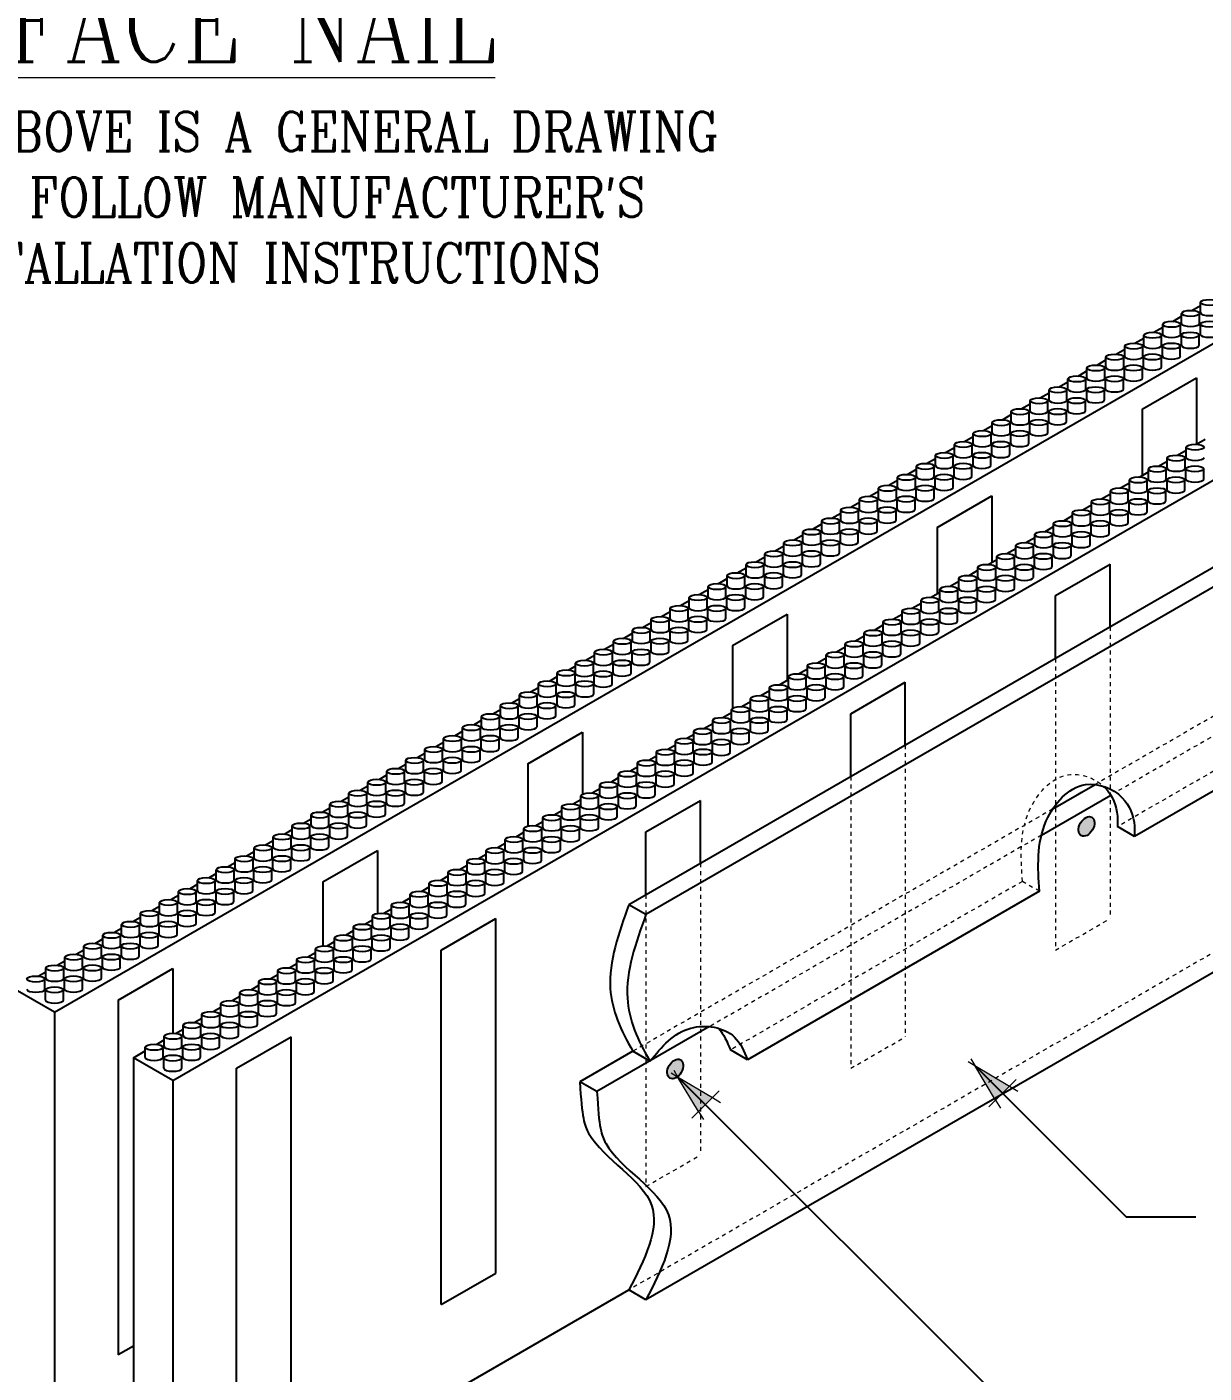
# Model space of a CAD drawing. Header units: inches. Extents: x 11.2 to 80.1, y 7.4 to 95.1.
# Drawn here: x 34.36 to 64.23, y 25.73 to 59.91 of the extents above; entities that cross this region are included whole.
import ezdxf

# ---------------------------------------------------------------- set-up
doc = ezdxf.new("R2010")
doc.units = ezdxf.units.IN
doc.header["$MEASUREMENT"] = 0
doc.linetypes.add('HIDDEN', pattern=[0.375, 0.25, -0.125])
doc.layers.add('A1 fine', color=251, linetype='Continuous', lineweight=5)
doc.layers.add('DIM', color=3, linetype='Continuous', lineweight=13)
doc.layers.add('WALL HATCH', color=253, linetype='Continuous')
doc.styles.add('ARCTEXT', font='arctext.shx', dxfattribs={"width": 0.85})
doc.styles.add('RomanC', font='romanc.shx', dxfattribs={"width": 0.85, "height": 5})
doc.dimstyles.new('ARCTEXT1-4', dxfattribs={"dimtxt": 4, "dimasz": 2, "dimexe": 2, "dimexo": 2, "dimgap": 2, "dimtad": 1, "dimdec": 4, "dimzin": 3, "dimdsep": 46, "dimlunit": 4, "dimtxsty": 'ARCTEXT', "dimblk": 'ARCHTICK', "dimcen": 2, "dimaunit": 1, "dimadec": 0, "dimazin": 0, "dimtfac": 1, "dimtdec": 4, "dimtmove": 2, "dimatfit": 3, "dimldrblk": 'arrow', "dimfxl": 1, "dimtolj": 1, "dimtzin": 0, "dimarcsym": 0})

# ---------------------------------------------------------------- blocks, each defined once
blk = doc.blocks.new('_ArchTick')
at = {"color": 0, "linetype": 'ByBlock', "const_width": 0.15}
blk.add_lwpolyline([(-0.5, -0.5), (0.5, 0.5)], dxfattribs=at)
blk = doc.blocks.new('arrow')
at = {"layer": 'DIM'}
blk.add_hatch(color=253, dxfattribs=at).paths.add_polyline_path([(-2, 0.5), (-2, -0.5), (0, 0)])
at = {"layer": 'DIM', "lineweight": 9}
for points in [[(-2, 0.983), (-2, 0.5), (-2.469, 0.617)], [(0.374, 0.094), (0, 0)], [(0.374, -0.094), (0, 0)], [(-2, -0.983), (-2, -0.5), (-2.469, -0.617)]]:
    blk.add_lwpolyline(points, dxfattribs=at)
at = {"layer": 'DIM', "lineweight": 15}
blk.add_lwpolyline([(0, 0), (-2, -0.5), (-2, 0.5), (0, 0)], dxfattribs=at)

msp = doc.modelspace()

# ---------------------------------------------------------------- hatches: boundary and pattern name
at = {"layer": 'WALL HATCH', "ltscale": 0.15}
h = msp.add_hatch(color=256, dxfattribs=at)
edge = h.paths.add_edge_path()
edge.add_ellipse((61.251, 39.608), major_axis=(0.134, 0.233), ratio=0.652763, start_angle=0, end_angle=360)
h = msp.add_hatch(color=256, dxfattribs=at)
edge = h.paths.add_edge_path()
edge.add_ellipse((50.814, 33.452), major_axis=(0.134, 0.233), ratio=0.652763, start_angle=0, end_angle=360)

# ---------------------------------------------------------------- linework, layer by layer
at = {"ltscale": 0.15}
for p, q in [((35.062, 34.891), (76.632, 58.891)), ((38.062, 33.159), (79.632, 57.159)), ((79.632, 54.938), (49.638, 37.621)), ((80.065, 54.688), (50.071, 37.371)), ((63.665, 52.375), (63.665, 52.633)), ((63.922, 52.708), (64.146, 52.837)), ((64.118, 52.375), (64.118, 52.633)), ((64.146, 52.652), (64.146, 52.911)), ((63.184, 52.097), (63.184, 52.356)), ((63.442, 52.431), (63.665, 52.56)), ((63.637, 52.097), (63.637, 52.356)), ((64.14, 52.101), (64.14, 52.36)), ((62.48, 51.876), (62.704, 52.005)), ((62.704, 51.82), (62.704, 52.078)), ((62.961, 52.153), (63.184, 52.282)), ((63.157, 51.82), (63.157, 52.078)), ((63.659, 51.823), (63.659, 52.082)), ((64.112, 51.823), (64.112, 52.082)), ((62, 51.598), (62.223, 51.727)), ((62.223, 51.542), (62.223, 51.801)), ((62.676, 51.542), (62.676, 51.801)), ((63.178, 51.546), (63.178, 51.805)), ((63.631, 51.546), (63.631, 51.805)), ((61.519, 51.321), (61.742, 51.45)), ((61.742, 51.265), (61.742, 51.523)), ((62.195, 51.265), (62.195, 51.523)), ((62.698, 51.268), (62.698, 51.527)), ((63.151, 51.268), (63.151, 51.527)), ((60.781, 50.71), (60.781, 50.968)), ((61.038, 51.043), (61.262, 51.172)), ((61.234, 50.71), (61.234, 50.968)), ((61.262, 50.987), (61.262, 51.246)), ((61.715, 50.987), (61.715, 51.246)), ((61.736, 50.713), (61.736, 50.972)), ((62.189, 50.713), (62.189, 50.972)), ((62.217, 50.991), (62.217, 51.249)), ((62.66, 50.2), (64.045, 51)), ((62.67, 50.991), (62.67, 51.249)), ((64.045, 51), (64.045, 49.315)), ((60.077, 50.488), (60.3, 50.617)), ((60.3, 50.432), (60.3, 50.691)), ((60.558, 50.766), (60.781, 50.895)), ((60.753, 50.432), (60.753, 50.691)), ((61.256, 50.436), (61.256, 50.694)), ((61.709, 50.436), (61.709, 50.694)), ((59.596, 50.211), (59.82, 50.34)), ((59.82, 50.154), (59.82, 50.413)), ((60.273, 50.154), (60.273, 50.413)), ((60.775, 50.158), (60.775, 50.417)), ((61.228, 50.158), (61.228, 50.417)), ((59.116, 49.933), (59.339, 50.062)), ((59.339, 49.877), (59.339, 50.136)), ((59.792, 49.877), (59.792, 50.136)), ((60.294, 49.881), (60.294, 50.139)), ((60.747, 49.881), (60.747, 50.139)), ((62.66, 50.2), (62.66, 48.515)), ((58.378, 49.322), (58.378, 49.581)), ((58.635, 49.656), (58.858, 49.785)), ((58.831, 49.322), (58.831, 49.581)), ((58.858, 49.599), (58.858, 49.858)), ((59.311, 49.599), (59.311, 49.858)), ((59.333, 49.326), (59.333, 49.584)), ((59.786, 49.326), (59.786, 49.584)), ((59.814, 49.603), (59.814, 49.862)), ((60.267, 49.603), (60.267, 49.862)), ((57.674, 49.101), (57.897, 49.23)), ((57.897, 49.044), (57.897, 49.303)), ((58.154, 49.378), (58.378, 49.507)), ((58.35, 49.044), (58.35, 49.303)), ((58.852, 49.048), (58.852, 49.307)), ((59.305, 49.048), (59.305, 49.307)), ((63.781, 48.977), (63.781, 49.236)), ((64.038, 49.311), (64.262, 49.44)), ((57.193, 48.823), (57.416, 48.952)), ((57.416, 48.767), (57.416, 49.026)), ((57.869, 48.767), (57.869, 49.026)), ((58.372, 48.771), (58.372, 49.029)), ((58.825, 48.771), (58.825, 49.029)), ((63.077, 48.756), (63.3, 48.885)), ((63.3, 48.7), (63.3, 48.959)), ((63.558, 49.034), (63.781, 49.163)), ((63.753, 48.7), (63.753, 48.959)), ((56.712, 48.546), (56.936, 48.675)), ((56.936, 48.489), (56.936, 48.748)), ((57.389, 48.489), (57.389, 48.748)), ((57.891, 48.493), (57.891, 48.752)), ((58.344, 48.493), (58.344, 48.752)), ((62.596, 48.479), (62.82, 48.608)), ((62.82, 48.422), (62.82, 48.681)), ((63.273, 48.422), (63.273, 48.681)), ((63.775, 48.426), (63.775, 48.685)), ((64.228, 48.426), (64.228, 48.685)), ((55.974, 47.934), (55.974, 48.193)), ((56.232, 48.268), (56.455, 48.397)), ((56.427, 47.934), (56.427, 48.193)), ((56.455, 48.212), (56.455, 48.471)), ((56.908, 48.212), (56.908, 48.471)), ((56.93, 47.938), (56.93, 48.197)), ((57.383, 47.938), (57.383, 48.197)), ((57.41, 48.215), (57.41, 48.474)), ((57.863, 48.215), (57.863, 48.474)), ((62.116, 48.201), (62.339, 48.33)), ((62.339, 48.145), (62.339, 48.404)), ((62.792, 48.145), (62.792, 48.404)), ((63.294, 48.148), (63.294, 48.407)), ((63.747, 48.148), (63.747, 48.407)), ((55.494, 47.657), (55.494, 47.916)), ((55.751, 47.991), (55.974, 48.12)), ((55.947, 47.657), (55.947, 47.916)), ((56.449, 47.66), (56.449, 47.919)), ((56.902, 47.66), (56.902, 47.919)), ((57.464, 47.2), (58.849, 48)), ((58.849, 48), (58.849, 46.315)), ((61.378, 47.59), (61.378, 47.849)), ((61.635, 47.924), (61.858, 48.053)), ((61.831, 47.59), (61.831, 47.849)), ((61.858, 47.867), (61.858, 48.126)), ((62.311, 47.867), (62.311, 48.126)), ((62.333, 47.593), (62.333, 47.852)), ((62.786, 47.593), (62.786, 47.852)), ((62.814, 47.871), (62.814, 48.13)), ((63.267, 47.871), (63.267, 48.13)), ((54.79, 47.436), (55.013, 47.565)), ((55.013, 47.379), (55.013, 47.638)), ((55.27, 47.713), (55.494, 47.842)), ((55.466, 47.379), (55.466, 47.638)), ((55.968, 47.383), (55.968, 47.642)), ((56.421, 47.383), (56.421, 47.642)), ((60.897, 47.312), (60.897, 47.571)), ((61.154, 47.646), (61.378, 47.775)), ((61.35, 47.312), (61.35, 47.571)), ((61.852, 47.316), (61.852, 47.575)), ((62.305, 47.316), (62.305, 47.575)), ((54.309, 47.158), (54.532, 47.287)), ((54.532, 47.102), (54.532, 47.361)), ((54.985, 47.102), (54.985, 47.361)), ((55.488, 47.105), (55.488, 47.364)), ((55.941, 47.105), (55.941, 47.364)), ((57.464, 47.2), (57.464, 45.515)), ((60.193, 47.091), (60.416, 47.22)), ((60.416, 47.035), (60.416, 47.294)), ((60.674, 47.369), (60.897, 47.498)), ((60.869, 47.035), (60.869, 47.294)), ((61.372, 47.038), (61.372, 47.297)), ((61.825, 47.038), (61.825, 47.297)), ((53.828, 46.881), (54.052, 47.01)), ((54.052, 46.824), (54.052, 47.083)), ((54.505, 46.824), (54.505, 47.083)), ((55.007, 46.828), (55.007, 47.087)), ((55.46, 46.828), (55.46, 47.087)), ((59.712, 46.814), (59.936, 46.943)), ((59.936, 46.757), (59.936, 47.016)), ((60.389, 46.757), (60.389, 47.016)), ((60.891, 46.761), (60.891, 47.02)), ((61.344, 46.761), (61.344, 47.02)), ((53.09, 46.269), (53.09, 46.528)), ((53.348, 46.603), (53.571, 46.732)), ((53.544, 46.269), (53.544, 46.528)), ((53.571, 46.547), (53.571, 46.806)), ((54.024, 46.547), (54.024, 46.806)), ((54.046, 46.273), (54.046, 46.532)), ((54.499, 46.273), (54.499, 46.532)), ((54.526, 46.55), (54.526, 46.809)), ((54.979, 46.55), (54.979, 46.809)), ((59.232, 46.536), (59.455, 46.665)), ((59.455, 46.48), (59.455, 46.739)), ((59.908, 46.48), (59.908, 46.739)), ((60.41, 46.483), (60.41, 46.742)), ((60.863, 46.483), (60.863, 46.742)), ((52.386, 46.048), (52.61, 46.177)), ((52.61, 45.992), (52.61, 46.251)), ((52.867, 46.326), (53.09, 46.455)), ((53.063, 45.992), (53.063, 46.251)), ((53.565, 45.995), (53.565, 46.254)), ((54.018, 45.995), (54.018, 46.254)), ((58.494, 45.925), (58.494, 46.184)), ((58.751, 46.259), (58.974, 46.388)), ((58.947, 45.925), (58.947, 46.184)), ((58.974, 46.202), (58.974, 46.461)), ((59.427, 46.202), (59.427, 46.461)), ((59.449, 45.928), (59.449, 46.187)), ((59.902, 45.928), (59.902, 46.187)), ((59.93, 46.206), (59.93, 46.465)), ((60.383, 46.206), (60.383, 46.465)), ((60.464, 45.468), (61.849, 46.268)), ((61.849, 44.671), (61.849, 46.268)), ((51.906, 45.771), (52.129, 45.9)), ((52.129, 45.714), (52.129, 45.973)), ((52.582, 45.714), (52.582, 45.973)), ((53.084, 45.718), (53.084, 45.977)), ((53.537, 45.718), (53.537, 45.977)), ((57.79, 45.704), (58.013, 45.833)), ((58.013, 45.647), (58.013, 45.906)), ((58.27, 45.981), (58.494, 46.11)), ((58.466, 45.647), (58.466, 45.906)), ((58.968, 45.651), (58.968, 45.91)), ((59.421, 45.651), (59.421, 45.91)), ((51.425, 45.493), (51.648, 45.622)), ((51.648, 45.437), (51.648, 45.696)), ((52.102, 45.437), (52.102, 45.696)), ((52.604, 45.44), (52.604, 45.699)), ((53.057, 45.44), (53.057, 45.699)), ((57.309, 45.426), (57.532, 45.555)), ((57.532, 45.37), (57.532, 45.629)), ((57.985, 45.37), (57.985, 45.629)), ((58.488, 45.373), (58.488, 45.632)), ((58.941, 45.373), (58.941, 45.632)), ((60.464, 43.871), (60.464, 45.468)), ((50.687, 44.882), (50.687, 45.141)), ((50.944, 45.215), (51.168, 45.345)), ((51.14, 44.882), (51.14, 45.141)), ((51.168, 45.159), (51.168, 45.418)), ((51.621, 45.159), (51.621, 45.418)), ((51.642, 44.885), (51.642, 45.144)), ((52.095, 44.885), (52.095, 45.144)), ((52.123, 45.163), (52.123, 45.422)), ((52.576, 45.163), (52.576, 45.422)), ((56.828, 45.148), (57.052, 45.278)), ((57.052, 45.092), (57.052, 45.351)), ((57.505, 45.092), (57.505, 45.351)), ((58.007, 45.096), (58.007, 45.355)), ((58.46, 45.096), (58.46, 45.355)), ((49.983, 44.66), (50.206, 44.789)), ((80.065, 44.909), (50.071, 27.593)), ((50.206, 44.604), (50.206, 44.863)), ((50.464, 44.938), (50.687, 45.067)), ((50.66, 44.604), (50.66, 44.863)), ((51.162, 44.608), (51.162, 44.867)), ((51.615, 44.608), (51.615, 44.867)), ((52.267, 44.2), (53.653, 45)), ((53.653, 45), (53.653, 43.315)), ((56.09, 44.537), (56.09, 44.796)), ((56.348, 44.871), (56.571, 45)), ((56.544, 44.537), (56.544, 44.796)), ((56.571, 44.815), (56.571, 45.074)), ((57.024, 44.815), (57.024, 45.074)), ((57.046, 44.541), (57.046, 44.8)), ((57.499, 44.541), (57.499, 44.8)), ((57.526, 44.818), (57.526, 45.077)), ((57.979, 44.818), (57.979, 45.077)), ((49.502, 44.383), (49.726, 44.512)), ((49.726, 44.327), (49.726, 44.586)), ((50.179, 44.327), (50.179, 44.586)), ((50.681, 44.33), (50.681, 44.589)), ((51.134, 44.33), (51.134, 44.589)), ((55.386, 44.316), (55.61, 44.445)), ((55.61, 44.26), (55.61, 44.519)), ((55.867, 44.593), (56.09, 44.722)), ((56.063, 44.26), (56.063, 44.519)), ((56.565, 44.263), (56.565, 44.522)), ((57.018, 44.263), (57.018, 44.522)), ((49.022, 44.105), (49.245, 44.234)), ((49.245, 44.049), (49.245, 44.308)), ((49.698, 44.049), (49.698, 44.308)), ((50.2, 44.053), (50.2, 44.312)), ((50.653, 44.053), (50.653, 44.312)), ((52.267, 44.2), (52.267, 42.609)), ((54.906, 44.038), (55.129, 44.167)), ((55.129, 43.982), (55.129, 44.241)), ((55.582, 43.982), (55.582, 44.241)), ((56.084, 43.986), (56.084, 44.245)), ((56.537, 43.986), (56.537, 44.245)), ((48.284, 43.494), (48.284, 43.753)), ((48.541, 43.828), (48.764, 43.957)), ((48.737, 43.494), (48.737, 43.753)), ((48.764, 43.772), (48.764, 44.031)), ((49.218, 43.772), (49.218, 44.031)), ((49.239, 43.498), (49.239, 43.757)), ((49.692, 43.498), (49.692, 43.757)), ((49.72, 43.775), (49.72, 44.034)), ((50.173, 43.775), (50.173, 44.034)), ((54.425, 43.761), (54.648, 43.89)), ((54.648, 43.705), (54.648, 43.964)), ((55.102, 43.705), (55.102, 43.964)), ((55.604, 43.708), (55.604, 43.967)), ((56.057, 43.708), (56.057, 43.967)), ((70.622, 44.061), (62.468, 39.353)), ((47.626, 43.3), (47.82, 43.412)), ((47.82, 43.245), (47.82, 43.504)), ((48.107, 43.577), (48.295, 43.686)), ((48.273, 43.245), (48.273, 43.504)), ((48.758, 43.22), (48.758, 43.479)), ((49.211, 43.22), (49.211, 43.479)), ((53.687, 43.15), (53.687, 43.409)), ((53.944, 43.483), (54.168, 43.612)), ((54.14, 43.15), (54.14, 43.409)), ((54.168, 43.427), (54.168, 43.686)), ((54.621, 43.427), (54.621, 43.686)), ((54.642, 43.153), (54.642, 43.412)), ((55.095, 43.153), (55.095, 43.412)), ((55.123, 43.431), (55.123, 43.69)), ((55.576, 43.431), (55.576, 43.69)), ((47.145, 43.022), (47.34, 43.134)), ((47.34, 42.968), (47.34, 43.227)), ((47.793, 42.968), (47.793, 43.227)), ((48.295, 42.972), (48.295, 43.23)), ((48.748, 42.972), (48.748, 43.23)), ((53.206, 42.872), (53.206, 43.131)), ((53.464, 43.206), (53.687, 43.335)), ((53.66, 42.872), (53.66, 43.131)), ((54.162, 42.876), (54.162, 43.135)), ((54.615, 42.876), (54.615, 43.135)), ((55.267, 42.468), (56.653, 43.268)), ((56.653, 41.671), (56.653, 43.268)), ((46.665, 42.745), (46.859, 42.857)), ((46.859, 42.69), (46.859, 42.949)), ((47.312, 42.69), (47.312, 42.949)), ((47.814, 42.694), (47.814, 42.953)), ((48.267, 42.694), (48.267, 42.953)), ((52.502, 42.651), (52.726, 42.78)), ((52.726, 42.595), (52.726, 42.854)), ((52.983, 42.928), (53.206, 43.057)), ((53.179, 42.595), (53.179, 42.854)), ((53.681, 42.598), (53.681, 42.857)), ((54.134, 42.598), (54.134, 42.857)), ((45.898, 42.135), (45.898, 42.394)), ((46.184, 42.467), (46.378, 42.579)), ((46.351, 42.135), (46.351, 42.394)), ((46.378, 42.413), (46.378, 42.672)), ((46.831, 42.413), (46.831, 42.672)), ((46.853, 42.139), (46.853, 42.398)), ((47.306, 42.139), (47.306, 42.398)), ((47.333, 42.417), (47.333, 42.675)), ((47.786, 42.417), (47.786, 42.675)), ((52.022, 42.373), (52.245, 42.502)), ((52.245, 42.317), (52.245, 42.576)), ((52.698, 42.317), (52.698, 42.576)), ((53.2, 42.321), (53.2, 42.58)), ((53.653, 42.321), (53.653, 42.58)), ((55.267, 40.871), (55.267, 42.468)), ((45.417, 41.858), (45.417, 42.117)), ((45.703, 42.19), (45.898, 42.302)), ((45.87, 41.858), (45.87, 42.117)), ((46.372, 41.862), (46.372, 42.12)), ((46.825, 41.862), (46.825, 42.12)), ((51.541, 42.096), (51.764, 42.225)), ((51.764, 42.04), (51.764, 42.299)), ((52.218, 42.04), (52.218, 42.299)), ((52.72, 42.043), (52.72, 42.302)), ((53.173, 42.043), (53.173, 42.302)), ((44.742, 41.635), (44.936, 41.747)), ((44.936, 41.58), (44.936, 41.839)), ((45.223, 41.912), (45.417, 42.024)), ((45.389, 41.58), (45.389, 41.839)), ((45.891, 41.584), (45.891, 41.843)), ((46.344, 41.584), (46.344, 41.843)), ((47.071, 41.2), (48.457, 42)), ((48.457, 42), (48.457, 40.428)), ((50.82, 41.513), (50.82, 41.772)), ((51.107, 41.845), (51.295, 41.954)), ((51.273, 41.513), (51.273, 41.772)), ((51.284, 41.762), (51.284, 42.021)), ((51.737, 41.762), (51.737, 42.021)), ((51.758, 41.488), (51.758, 41.747)), ((52.211, 41.488), (52.211, 41.747)), ((52.239, 41.766), (52.239, 42.025)), ((52.692, 41.766), (52.692, 42.025)), ((44.261, 41.357), (44.456, 41.469)), ((44.456, 41.303), (44.456, 41.562)), ((44.909, 41.303), (44.909, 41.562)), ((45.411, 41.306), (45.411, 41.565)), ((45.864, 41.306), (45.864, 41.565)), ((50.145, 41.29), (50.34, 41.402)), ((50.34, 41.236), (50.34, 41.495)), ((50.626, 41.568), (50.82, 41.68)), ((50.793, 41.236), (50.793, 41.495)), ((51.295, 41.24), (51.295, 41.498)), ((51.748, 41.24), (51.748, 41.498)), ((43.781, 41.08), (43.975, 41.192)), ((43.975, 41.025), (43.975, 41.284)), ((44.428, 41.025), (44.428, 41.284)), ((44.449, 40.751), (44.449, 41.01)), ((44.902, 40.751), (44.902, 41.01)), ((44.93, 41.029), (44.93, 41.288)), ((45.383, 41.029), (45.383, 41.288)), ((47.071, 41.2), (47.071, 39.614)), ((49.665, 41.013), (49.859, 41.125)), ((49.859, 40.958), (49.859, 41.217)), ((50.312, 40.958), (50.312, 41.217)), ((50.814, 40.962), (50.814, 41.221)), ((51.267, 40.962), (51.267, 41.221)), ((43.014, 40.47), (43.014, 40.729)), ((43.3, 40.802), (43.494, 40.914)), ((43.467, 40.47), (43.467, 40.729)), ((43.494, 40.748), (43.494, 41.007)), ((43.947, 40.748), (43.947, 41.007)), ((43.969, 40.474), (43.969, 40.733)), ((44.422, 40.474), (44.422, 40.733)), ((49.184, 40.735), (49.378, 40.847)), ((49.378, 40.681), (49.378, 40.94)), ((49.831, 40.681), (49.831, 40.94)), ((50.333, 40.684), (50.333, 40.943)), ((50.786, 40.684), (50.786, 40.943)), ((60.393, 40.052), (61.47, 40.674)), ((42.339, 40.247), (42.533, 40.359)), ((42.533, 40.193), (42.533, 40.452)), ((42.819, 40.525), (43.014, 40.637)), ((42.986, 40.193), (42.986, 40.452)), ((43.488, 40.196), (43.488, 40.455)), ((43.941, 40.196), (43.941, 40.455)), ((48.417, 40.126), (48.417, 40.385)), ((48.703, 40.458), (48.898, 40.57)), ((48.87, 40.126), (48.87, 40.385)), ((48.898, 40.403), (48.898, 40.662)), ((49.351, 40.403), (49.351, 40.662)), ((49.372, 40.129), (49.372, 40.388)), ((49.825, 40.129), (49.825, 40.388)), ((49.853, 40.407), (49.853, 40.666)), ((50.306, 40.407), (50.306, 40.666)), ((60.107, 39.387), (61.866, 40.402)), ((41.858, 39.97), (42.052, 40.082)), ((42.052, 39.915), (42.052, 40.174)), ((42.505, 39.915), (42.505, 40.174)), ((43.007, 39.919), (43.007, 40.178)), ((43.46, 39.919), (43.46, 40.178)), ((47.742, 39.903), (47.936, 40.015)), ((47.936, 39.848), (47.936, 40.107)), ((48.223, 40.18), (48.417, 40.292)), ((48.389, 39.848), (48.389, 40.107)), ((48.891, 39.852), (48.891, 40.111)), ((49.344, 39.852), (49.344, 40.111)), ((50.071, 39.468), (51.457, 40.268)), ((51.457, 38.671), (51.457, 40.268)), ((41.377, 39.692), (41.572, 39.804)), ((41.572, 39.638), (41.572, 39.897)), ((42.025, 39.638), (42.025, 39.897)), ((42.527, 39.641), (42.527, 39.9)), ((42.98, 39.641), (42.98, 39.9)), ((47.261, 39.625), (47.456, 39.737)), ((47.456, 39.571), (47.456, 39.83)), ((47.909, 39.571), (47.909, 39.83)), ((48.411, 39.574), (48.411, 39.833)), ((48.864, 39.574), (48.864, 39.833)), ((40.61, 39.083), (40.61, 39.342)), ((40.897, 39.415), (41.091, 39.527)), ((41.063, 39.083), (41.063, 39.342)), ((41.091, 39.36), (41.091, 39.619)), ((41.544, 39.36), (41.544, 39.619)), ((41.565, 39.086), (41.565, 39.345)), ((42.019, 39.086), (42.019, 39.345)), ((42.046, 39.364), (42.046, 39.623)), ((42.499, 39.364), (42.499, 39.623)), ((46.781, 39.348), (46.975, 39.46)), ((46.975, 39.293), (46.975, 39.552)), ((47.428, 39.293), (47.428, 39.552)), ((47.93, 39.297), (47.93, 39.556)), ((48.383, 39.297), (48.383, 39.556)), ((50.071, 37.871), (50.071, 39.468)), ((62.468, 39.353), (62.035, 39.603)), ((39.935, 38.86), (40.13, 38.972)), ((40.13, 38.805), (40.13, 39.064)), ((40.416, 39.137), (40.61, 39.249)), ((40.583, 38.805), (40.583, 39.064)), ((41.085, 38.809), (41.085, 39.068)), ((41.538, 38.809), (41.538, 39.068)), ((41.875, 38.2), (43.261, 39)), ((43.261, 39), (43.261, 37.401)), ((46.014, 38.738), (46.014, 38.997)), ((46.3, 39.07), (46.494, 39.182)), ((46.467, 38.738), (46.467, 38.997)), ((46.494, 39.016), (46.494, 39.275)), ((46.947, 39.016), (46.947, 39.275)), ((46.969, 38.742), (46.969, 39.001)), ((47.422, 38.742), (47.422, 39.001)), ((47.449, 39.019), (47.449, 39.278)), ((47.902, 39.019), (47.902, 39.278)), ((39.455, 38.582), (39.649, 38.694)), ((39.649, 38.528), (39.649, 38.787)), ((40.102, 38.528), (40.102, 38.787)), ((40.604, 38.531), (40.604, 38.79)), ((41.057, 38.531), (41.057, 38.79)), ((45.339, 38.515), (45.533, 38.627)), ((45.533, 38.461), (45.533, 38.72)), ((45.819, 38.793), (46.014, 38.905)), ((45.986, 38.461), (45.986, 38.72)), ((46.488, 38.464), (46.488, 38.723)), ((46.941, 38.464), (46.941, 38.723)), ((38.974, 38.304), (39.168, 38.417)), ((39.168, 38.25), (39.168, 38.509)), ((39.621, 38.25), (39.621, 38.509)), ((40.123, 38.254), (40.123, 38.513)), ((40.577, 38.254), (40.577, 38.513)), ((44.858, 38.238), (45.052, 38.35)), ((45.052, 38.183), (45.052, 38.442)), ((45.505, 38.183), (45.505, 38.442)), ((46.007, 38.187), (46.007, 38.446)), ((46.46, 38.187), (46.46, 38.446)), ((38.207, 37.695), (38.207, 37.954)), ((38.493, 38.027), (38.688, 38.139)), ((38.66, 37.695), (38.66, 37.954)), ((38.688, 37.973), (38.688, 38.232)), ((39.141, 37.973), (39.141, 38.232)), ((39.162, 37.699), (39.162, 37.958)), ((39.615, 37.699), (39.615, 37.958)), ((39.643, 37.976), (39.643, 38.235)), ((40.096, 37.976), (40.096, 38.235)), ((41.875, 38.2), (41.875, 36.574)), ((44.377, 37.96), (44.572, 38.072)), ((44.572, 37.906), (44.572, 38.165)), ((45.025, 37.906), (45.025, 38.165)), ((45.527, 37.909), (45.527, 38.168)), ((45.98, 37.909), (45.98, 38.168)), ((60.057, 37.962), (52.648, 33.684)), ((37.726, 37.418), (37.726, 37.677)), ((38.013, 37.749), (38.207, 37.862)), ((38.179, 37.418), (38.179, 37.677)), ((38.681, 37.421), (38.681, 37.68)), ((39.135, 37.421), (39.135, 37.68)), ((43.61, 37.351), (43.61, 37.61)), ((43.897, 37.682), (44.091, 37.795)), ((44.063, 37.351), (44.063, 37.61)), ((44.091, 37.628), (44.091, 37.887)), ((44.544, 37.628), (44.544, 37.887)), ((44.565, 37.354), (44.565, 37.613)), ((45.019, 37.354), (45.019, 37.613)), ((45.046, 37.632), (45.046, 37.891)), ((45.499, 37.632), (45.499, 37.891)), ((50.071, 37.371), (49.638, 37.621)), ((37.051, 37.194), (37.246, 37.307)), ((37.246, 37.14), (37.246, 37.399)), ((37.532, 37.472), (37.726, 37.584)), ((37.699, 37.14), (37.699, 37.399)), ((38.201, 37.144), (38.201, 37.403)), ((38.654, 37.144), (38.654, 37.403)), ((43.13, 37.073), (43.13, 37.332)), ((43.416, 37.405), (43.61, 37.517)), ((43.583, 37.073), (43.583, 37.332)), ((44.085, 37.077), (44.085, 37.336)), ((44.538, 37.077), (44.538, 37.336)), ((44.875, 36.468), (46.261, 37.268)), ((46.261, 28.268), (46.261, 37.268)), ((36.571, 36.917), (36.765, 37.029)), ((36.765, 36.863), (36.765, 37.122)), ((37.218, 36.863), (37.218, 37.122)), ((37.72, 36.866), (37.72, 37.125)), ((38.173, 36.866), (38.173, 37.125)), ((42.455, 36.85), (42.649, 36.962)), ((42.649, 36.796), (42.649, 37.055)), ((42.935, 37.127), (43.13, 37.24)), ((43.102, 36.796), (43.102, 37.055)), ((43.604, 36.799), (43.604, 37.058)), ((44.057, 36.799), (44.057, 37.058)), ((36.09, 36.639), (36.284, 36.752)), ((36.284, 36.585), (36.284, 36.844)), ((36.737, 36.585), (36.737, 36.844)), ((36.759, 36.311), (36.759, 36.57)), ((37.212, 36.311), (37.212, 36.57)), ((37.239, 36.589), (37.239, 36.848)), ((37.693, 36.589), (37.693, 36.848)), ((41.974, 36.572), (42.168, 36.685)), ((42.168, 36.518), (42.168, 36.777)), ((42.621, 36.518), (42.621, 36.777)), ((43.123, 36.522), (43.123, 36.781)), ((43.577, 36.522), (43.577, 36.781)), ((35.323, 36.03), (35.323, 36.289)), ((35.609, 36.362), (35.804, 36.474)), ((35.776, 36.03), (35.776, 36.289)), ((35.804, 36.308), (35.804, 36.567)), ((36.257, 36.308), (36.257, 36.567)), ((36.278, 36.034), (36.278, 36.293)), ((36.731, 36.034), (36.731, 36.293)), ((41.493, 36.295), (41.688, 36.407)), ((41.688, 36.241), (41.688, 36.5)), ((42.141, 36.241), (42.141, 36.5)), ((42.162, 35.967), (42.162, 36.226)), ((42.615, 35.967), (42.615, 36.226)), ((42.643, 36.244), (42.643, 36.503)), ((43.096, 36.244), (43.096, 36.503)), ((44.875, 27.468), (44.875, 36.468)), ((34.648, 35.807), (34.842, 35.919)), ((34.842, 35.753), (34.842, 36.012)), ((35.129, 36.084), (35.323, 36.197)), ((35.295, 35.753), (35.295, 36.012)), ((35.797, 35.756), (35.797, 36.015)), ((36.251, 35.756), (36.251, 36.015)), ((36.679, 35.2), (38.065, 36)), ((38.065, 36), (38.065, 34.355)), ((40.726, 35.686), (40.726, 35.945)), ((41.013, 36.017), (41.207, 36.13)), ((41.179, 35.686), (41.179, 35.945)), ((41.207, 35.963), (41.207, 36.222)), ((41.66, 35.963), (41.66, 36.222)), ((41.681, 35.689), (41.681, 35.948)), ((42.135, 35.689), (42.135, 35.948)), ((34.815, 35.475), (34.815, 35.734)), ((35.317, 35.479), (35.317, 35.738)), ((35.77, 35.479), (35.77, 35.738)), ((40.051, 35.462), (40.246, 35.575)), ((40.246, 35.408), (40.246, 35.667)), ((40.532, 35.74), (40.726, 35.852)), ((40.699, 35.408), (40.699, 35.667)), ((41.201, 35.412), (41.201, 35.671)), ((41.654, 35.412), (41.654, 35.671)), ((35.062, 34.891), (34.062, 35.469)), ((34.836, 35.201), (34.836, 35.46)), ((35.289, 35.201), (35.289, 35.46)), ((39.571, 35.185), (39.765, 35.297)), ((39.765, 35.131), (39.765, 35.39)), ((40.218, 35.131), (40.218, 35.39)), ((40.72, 35.134), (40.72, 35.393)), ((41.173, 35.134), (41.173, 35.393)), ((35.062, 34.891), (35.062, 22.891)), ((36.679, 35.2), (36.679, 26.194)), ((39.09, 34.907), (39.284, 35.019)), ((39.284, 34.853), (39.284, 35.112)), ((39.737, 34.853), (39.737, 35.112)), ((40.239, 34.857), (40.239, 35.116)), ((40.693, 34.857), (40.693, 35.116)), ((38.323, 34.298), (38.323, 34.557)), ((38.609, 34.63), (38.804, 34.742)), ((38.776, 34.298), (38.776, 34.557)), ((38.804, 34.576), (38.804, 34.835)), ((39.257, 34.576), (39.257, 34.835)), ((39.278, 34.302), (39.278, 34.561)), ((39.731, 34.302), (39.731, 34.561)), ((39.759, 34.579), (39.759, 34.838)), ((40.212, 34.579), (40.212, 34.838)), ((51.687, 34.526), (48.828, 32.875)), ((37.648, 34.075), (37.842, 34.187)), ((37.842, 34.021), (37.842, 34.28)), ((38.129, 34.352), (38.323, 34.464)), ((38.295, 34.021), (38.295, 34.28)), ((38.797, 34.024), (38.797, 34.283)), ((39.251, 34.024), (39.251, 34.283)), ((39.679, 33.468), (41.065, 34.268)), ((41.065, 25.268), (41.065, 34.268)), ((37.062, 33.737), (37.362, 33.909)), ((37.362, 33.743), (37.362, 34.002)), ((37.815, 33.743), (37.815, 34.002)), ((38.317, 33.747), (38.317, 34.006)), ((38.77, 33.747), (38.77, 34.006)), ((49.74, 33.901), (48.395, 33.125)), ((50.173, 33.651), (49.74, 33.901)), ((52.648, 33.684), (52.215, 33.934)), ((37.062, 33.737), (37.062, 21.737)), ((38.062, 33.159), (37.062, 33.737)), ((37.836, 33.469), (37.836, 33.728)), ((38.289, 33.469), (38.289, 33.728)), ((38.062, 33.159), (38.062, 21.159)), ((39.679, 24.468), (39.679, 33.468)), ((48.828, 32.875), (48.395, 33.125)), ((44.875, 27.468), (46.261, 28.268)), ((38.062, 21.159), (49.638, 27.843)), ((50.071, 27.593), (49.638, 27.843)), ((36.679, 26.2), (37.062, 26.421))]:
    msp.add_line(p, q, dxfattribs=at)
for centre in [(64.372, 52.911), (63.892, 52.633), (63.411, 52.356), (64.366, 52.36), (62.93, 52.078), (63.885, 52.082), (62.45, 51.801), (63.405, 51.805), (61.488, 51.246), (61.969, 51.523), (62.443, 51.249), (62.924, 51.527), (61.008, 50.968), (61.963, 50.972), (60.527, 50.691), (61.482, 50.694), (60.046, 50.413), (61.001, 50.417), (59.085, 49.858), (59.566, 50.136), (60.04, 49.862), (60.521, 50.139), (58.604, 49.581), (59.559, 49.584), (58.124, 49.303), (59.079, 49.307), (64.008, 49.236), (57.643, 49.026), (58.598, 49.029), (63.527, 48.959), (56.682, 48.471), (57.162, 48.748), (57.637, 48.474), (58.117, 48.752), (63.046, 48.681), (64.001, 48.685), (56.201, 48.193), (57.156, 48.197), (62.085, 48.126), (62.566, 48.404), (63.04, 48.13), (63.521, 48.407), (55.72, 47.916), (56.675, 47.919), (61.604, 47.849), (62.559, 47.852), (55.24, 47.638), (56.195, 47.642), (61.124, 47.571), (62.079, 47.575), (54.759, 47.361), (55.233, 47.087), (55.714, 47.364), (60.643, 47.294), (61.598, 47.297), (53.798, 46.806), (54.278, 47.083), (54.753, 46.809), (60.162, 47.016), (61.117, 47.02), (53.317, 46.528), (54.272, 46.532), (59.201, 46.461), (59.682, 46.739), (60.156, 46.465), (60.637, 46.742), (52.836, 46.251), (53.791, 46.254), (58.72, 46.184), (59.675, 46.187), (52.356, 45.973), (53.311, 45.977), (58.24, 45.906), (59.195, 45.91), (51.394, 45.418), (51.875, 45.696), (52.349, 45.422), (52.83, 45.699), (57.759, 45.629), (58.714, 45.632), (50.914, 45.141), (51.869, 45.144), (56.798, 45.074), (57.278, 45.351), (57.753, 45.077), (58.233, 45.355), (50.433, 44.863), (51.388, 44.867), (56.317, 44.796), (57.272, 44.8), (49.952, 44.586), (50.907, 44.589), (55.836, 44.519), (56.791, 44.522), (48.991, 44.031), (49.472, 44.308), (49.946, 44.034), (50.427, 44.312), (55.356, 44.241), (56.311, 44.245), (48.51, 43.753), (49.465, 43.757), (54.394, 43.686), (54.875, 43.964), (55.349, 43.69), (55.83, 43.967), (48.047, 43.504), (48.985, 43.479), (53.914, 43.409), (54.869, 43.412), (47.566, 43.227), (48.521, 43.23), (53.433, 43.131), (54.388, 43.135), (46.605, 42.672), (47.085, 42.949), (47.56, 42.675), (48.041, 42.953), (52.952, 42.854), (53.907, 42.857), (46.124, 42.394), (47.079, 42.398), (52.472, 42.576), (52.946, 42.302), (53.427, 42.58), (45.643, 42.117), (46.599, 42.12), (51.51, 42.021), (51.991, 42.299), (52.465, 42.025), (45.163, 41.839), (46.118, 41.843), (51.047, 41.772), (51.985, 41.747), (44.201, 41.284), (44.682, 41.562), (45.157, 41.288), (45.637, 41.565), (50.566, 41.495), (51.521, 41.498), (43.721, 41.007), (44.676, 41.01), (49.605, 40.94), (50.085, 41.217), (50.56, 40.943), (51.041, 41.221), (43.24, 40.729), (44.195, 40.733), (49.124, 40.662), (50.079, 40.666), (42.759, 40.452), (43.715, 40.455), (48.643, 40.385), (49.599, 40.388), (42.279, 40.174), (43.234, 40.178), (48.163, 40.107), (49.118, 40.111), (41.318, 39.619), (41.798, 39.897), (42.273, 39.623), (42.753, 39.9), (47.682, 39.83), (48.637, 39.833), (40.837, 39.342), (41.792, 39.345), (46.721, 39.275), (47.201, 39.552), (47.676, 39.278), (48.157, 39.556), (40.356, 39.064), (41.311, 39.068), (46.24, 38.997), (47.195, 39.001), (39.876, 38.787), (40.831, 38.79), (45.759, 38.72), (46.715, 38.723), (38.914, 38.232), (39.395, 38.509), (39.869, 38.235), (40.35, 38.513), (45.279, 38.442), (46.234, 38.446), (38.434, 37.954), (39.389, 37.958), (44.318, 37.887), (44.798, 38.165), (45.273, 37.891), (45.753, 38.168), (37.953, 37.677), (38.908, 37.68), (43.837, 37.61), (44.792, 37.613), (37.472, 37.399), (38.427, 37.403), (43.356, 37.332), (44.311, 37.336), (36.511, 36.844), (36.992, 37.122), (37.466, 36.848), (37.947, 37.125), (42.876, 37.055), (43.831, 37.058), (36.03, 36.567), (36.985, 36.57), (41.914, 36.5), (42.395, 36.777), (42.869, 36.503), (43.35, 36.781), (35.55, 36.289), (36.505, 36.293), (41.434, 36.222), (42.389, 36.226), (35.069, 36.012), (36.024, 36.015), (40.953, 35.945), (41.908, 35.948), (34.588, 35.734), (35.543, 35.738), (40.472, 35.667), (41.427, 35.671), (35.063, 35.46), (39.992, 35.39), (40.947, 35.393), (39.03, 34.835), (39.511, 35.112), (39.985, 34.838), (40.466, 35.116), (38.55, 34.557), (39.505, 34.561), (38.069, 34.28), (39.024, 34.283), (37.588, 34.002), (38.543, 34.006), (38.063, 33.728)]:
    msp.add_ellipse(centre, major_axis=(0.227, 0), ratio=0.333333, dxfattribs=at)
for centre in [(64.372, 52.652), (63.892, 52.375), (63.411, 52.097), (64.366, 52.101), (62.93, 51.82), (63.885, 51.823), (61.969, 51.265), (62.45, 51.542), (62.924, 51.268), (63.405, 51.546), (61.488, 50.987), (62.443, 50.991), (61.008, 50.71), (61.963, 50.713), (60.527, 50.432), (61.482, 50.436), (60.046, 50.154), (61.001, 50.158), (59.085, 49.599), (59.566, 49.877), (60.04, 49.603), (60.521, 49.881), (58.604, 49.322), (59.559, 49.326), (58.124, 49.044), (59.079, 49.048), (64.008, 48.977), (57.643, 48.767), (58.598, 48.771), (63.527, 48.7), (56.682, 48.212), (57.162, 48.489), (57.637, 48.215), (58.117, 48.493), (63.046, 48.422), (64.001, 48.426), (56.201, 47.934), (57.156, 47.938), (62.085, 47.867), (62.566, 48.145), (63.04, 47.871), (63.521, 48.148), (55.72, 47.657), (56.675, 47.66), (61.604, 47.59), (62.559, 47.593), (55.24, 47.379), (56.195, 47.383), (61.124, 47.312), (62.079, 47.316), (54.278, 46.824), (54.759, 47.102), (55.233, 46.828), (55.714, 47.105), (60.643, 47.035), (61.598, 47.038), (53.798, 46.547), (54.753, 46.55), (59.682, 46.48), (60.162, 46.757), (60.637, 46.483), (61.117, 46.761), (53.317, 46.269), (54.272, 46.273), (59.201, 46.202), (60.156, 46.206), (52.836, 45.992), (53.791, 45.995), (58.72, 45.925), (59.675, 45.928), (52.356, 45.714), (53.311, 45.718), (58.24, 45.647), (59.195, 45.651), (51.394, 45.159), (51.875, 45.437), (52.349, 45.163), (52.83, 45.44), (57.759, 45.37), (58.714, 45.373), (50.914, 44.882), (51.869, 44.885), (56.798, 44.815), (57.278, 45.092), (57.753, 44.818), (58.233, 45.096), (50.433, 44.604), (51.388, 44.608), (56.317, 44.537), (57.272, 44.541), (49.952, 44.327), (50.907, 44.33), (55.836, 44.26), (56.791, 44.263), (48.991, 43.772), (49.472, 44.049), (49.946, 43.775), (50.427, 44.053), (55.356, 43.982), (56.311, 43.986), (48.51, 43.494), (49.465, 43.498), (54.394, 43.427), (54.875, 43.705), (55.349, 43.431), (55.83, 43.708), (48.047, 43.245), (48.985, 43.22), (53.914, 43.15), (54.869, 43.153), (47.566, 42.968), (48.521, 42.972), (53.433, 42.872), (54.388, 42.876), (46.605, 42.413), (47.085, 42.69), (47.56, 42.417), (48.041, 42.694), (52.952, 42.595), (53.907, 42.598), (46.124, 42.135), (47.079, 42.139), (51.991, 42.04), (52.472, 42.317), (52.946, 42.043), (53.427, 42.321), (45.643, 41.858), (46.599, 41.862), (51.51, 41.762), (52.465, 41.766), (45.163, 41.58), (46.118, 41.584), (51.047, 41.513), (51.985, 41.488), (44.201, 41.025), (44.682, 41.303), (45.157, 41.029), (45.637, 41.306), (50.566, 41.236), (51.521, 41.24), (43.721, 40.748), (44.676, 40.751), (49.605, 40.681), (50.085, 40.958), (50.56, 40.684), (51.041, 40.962), (43.24, 40.47), (44.195, 40.474), (49.124, 40.403), (50.079, 40.407), (42.759, 40.193), (43.715, 40.196), (48.643, 40.126), (49.599, 40.129), (42.279, 39.915), (43.234, 39.919), (48.163, 39.848), (49.118, 39.852), (41.318, 39.36), (41.798, 39.638), (42.273, 39.364), (42.753, 39.641), (47.682, 39.571), (48.637, 39.574), (40.837, 39.083), (41.792, 39.086), (46.721, 39.016), (47.201, 39.293), (47.676, 39.019), (48.157, 39.297), (40.356, 38.805), (41.311, 38.809), (46.24, 38.738), (47.195, 38.742), (39.876, 38.528), (40.831, 38.531), (45.759, 38.461), (46.715, 38.464), (38.914, 37.973), (39.395, 38.25), (39.869, 37.976), (40.35, 38.254), (45.279, 38.183), (46.234, 38.187), (38.434, 37.695), (39.389, 37.699), (44.318, 37.628), (44.798, 37.906), (45.273, 37.632), (45.753, 37.909), (37.953, 37.418), (38.908, 37.421), (43.837, 37.351), (44.792, 37.354), (37.472, 37.14), (38.427, 37.144), (43.356, 37.073), (44.311, 37.077), (36.511, 36.585), (36.992, 36.863), (37.466, 36.589), (37.947, 36.866), (42.876, 36.796), (43.831, 36.799), (36.03, 36.308), (36.985, 36.311), (41.914, 36.241), (42.395, 36.518), (42.869, 36.244), (43.35, 36.522), (35.55, 36.03), (36.505, 36.034), (41.434, 35.963), (42.389, 35.967), (35.069, 35.753), (36.024, 35.756), (40.953, 35.686), (41.908, 35.689), (34.588, 35.475), (35.063, 35.201), (35.543, 35.479), (40.472, 35.408), (41.427, 35.412), (39.992, 35.131), (40.947, 35.134), (39.03, 34.576), (39.511, 34.853), (39.985, 34.579), (40.466, 34.857), (38.55, 34.298), (39.505, 34.302), (38.069, 34.021), (39.024, 34.024), (37.588, 33.743), (38.543, 33.747), (38.063, 33.469)]:
    msp.add_ellipse(centre, major_axis=(0.227, 0), ratio=0.333333, start_param=3.141593, end_param=6.283185, dxfattribs=at)
for points, knots in [([(60.057, 37.962), (60.017, 38.568), (59.945, 39.631), (61.042, 40.906), (62.212, 40.475), (62.484, 39.791), (62.471, 39.442), (62.468, 39.353)], [0, 0, 0, 0, 1.797846, 3.150039, 4.141391, 4.924154, 5.189257, 5.189257, 5.189257, 5.189257]), ([(61.681, 40.628), (61.696, 40.615), (61.903, 40.412), (62.051, 40.041), (62.038, 39.692), (62.035, 39.603)], [4.084208, 4.084208, 4.084208, 4.084208, 4.141391, 4.924154, 5.189257, 5.189257, 5.189257, 5.189257]), ([(49.638, 37.621), (49.38, 36.902), (48.914, 35.605), (49.432, 34.42), (49.74, 33.901)], [0, 0, 0, 0, 2.175572, 3.921763, 3.921763, 3.921763, 3.921763]), ([(50.071, 37.371), (49.813, 36.652), (49.347, 35.355), (49.865, 34.17), (50.173, 33.651)], [0, 0, 0, 0, 2.175572, 3.921763, 3.921763, 3.921763, 3.921763]), ([(50.173, 33.651), (50.474, 34.012), (51.028, 34.677), (52.325, 34.472), (52.561, 33.898), (52.648, 33.684)], [0, 0, 0, 0, 1.335156, 2.46158, 3.128572, 3.128572, 3.128572, 3.128572]), ([(48.395, 33.125), (48.443, 32.212), (48.747, 31.264), (50.857, 30.224), (50.033, 28.614), (49.638, 27.843)], [5.289158, 5.289158, 5.289158, 5.289158, 5.954108, 8.375659, 10.603685, 10.603685, 10.603685, 10.603685]), ([(48.828, 32.875), (48.876, 31.962), (49.18, 31.014), (51.29, 29.974), (50.466, 28.364), (50.071, 27.593)], [5.289158, 5.289158, 5.289158, 5.289158, 5.954108, 8.375659, 10.603685, 10.603685, 10.603685, 10.603685])]:
    msp.add_open_spline(points, degree=3, knots=knots, dxfattribs=at)
msp.add_open_spline([(51.911, 34.483), (52.051, 34.334), (52.133, 34.134), (52.215, 33.934)], degree=3, dxfattribs=at)
at = {"layer": 'A1 fine', "linetype": 'HIDDEN', "ltscale": 0.15}
for p, q in [((79.212, 50.917), (61.47, 40.674)), ((79.298, 50.467), (61.993, 40.475)), ((79.632, 45.159), (49.638, 27.843)), ((61.849, 44.671), (61.849, 37.268)), ((70.189, 44.311), (62.035, 39.603)), ((60.464, 43.871), (60.464, 36.468)), ((56.653, 41.671), (56.653, 34.268)), ((55.267, 40.871), (55.267, 33.468)), ((61.47, 40.674), (60.393, 40.052)), ((60.393, 40.052), (49.74, 33.901)), ((60.107, 39.387), (51.687, 34.526)), ((51.457, 38.671), (51.457, 31.268)), ((59.624, 38.212), (52.215, 33.934)), ((60.057, 37.962), (59.624, 38.212)), ((50.071, 37.871), (50.071, 30.468)), ((60.464, 36.468), (61.849, 37.268)), ((55.267, 33.468), (56.653, 34.268)), ((50.071, 30.468), (51.457, 31.268))]:
    msp.add_line(p, q, dxfattribs=at)
msp.add_open_spline([(59.624, 38.212), (59.584, 38.818), (59.512, 39.881), (60.593, 41.139), (61.443, 40.848), (61.681, 40.628)], degree=3, knots=[0, 0, 0, 0, 1.797846, 3.150039, 4.084208, 4.084208, 4.084208, 4.084208], dxfattribs=at)
at = {"layer": 'WALL HATCH', "ltscale": 0.15}
for centre in [(61.251, 39.608), (50.814, 33.452)]:
    msp.add_ellipse(centre, major_axis=(0.134, 0.233), ratio=0.652763, dxfattribs=at)

# ---------------------------------------------------------------- texts
at = {"layer": 'DIM', "insert": (40.054, 61.019), "char_height": 2, "width": 90.08, "attachment_point": 2, "style": 'RomanC'}
msp.add_mtext('{\\LFACE NAIL}', dxfattribs=at)
at = {"layer": 'DIM', "color": 3, "insert": (40.272, 57.752), "char_height": 1, "width": 28.62233, "attachment_point": 2, "style": 'RomanC'}
msp.add_mtext("DETAIL ABOVE IS A GENERAL DRAWING ONLY. FOLLOW MANUFACTURER'S INSTALLATION INSTRUCTIONS", dxfattribs=at)

# ---------------------------------------------------------------- leaders
at = {"layer": 'DIM'}
for points in [[(58.414, 33.543), (62.258, 29.699), (64.025, 29.699)], [(50.874, 33.255), (59.547, 24.582), (63.938, 24.582)]]:
    msp.add_leader(points, dimstyle='ARCTEXT1-4', override={"dimasz": 0.5, "dimtad": 0}, dxfattribs=at)

doc.saveas('drawing.dxf')
